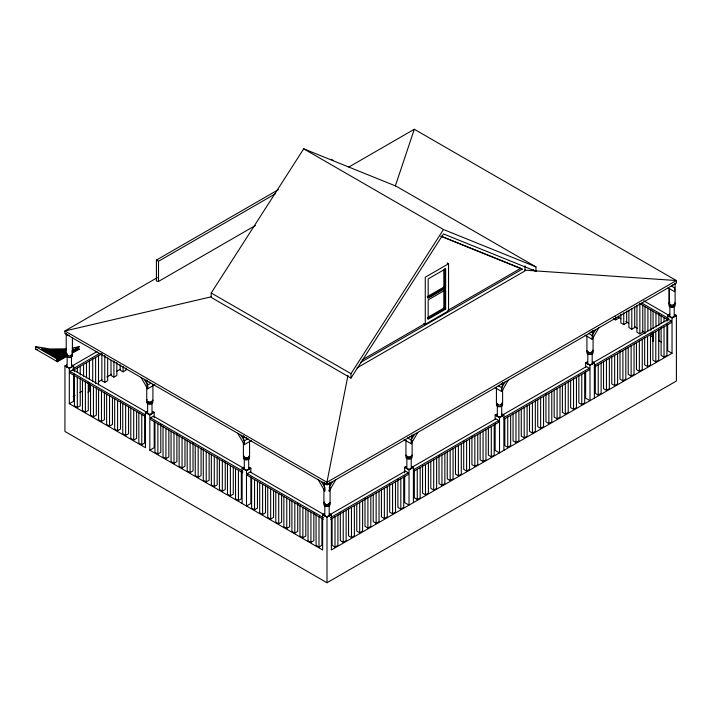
<?xml version="1.0" encoding="UTF-8"?>
<svg xmlns="http://www.w3.org/2000/svg" width="712" height="712" viewBox="0 0 712 712"><rect width="100%" height="100%" fill="white"/><g stroke="black" fill="none" stroke-linecap="round" stroke-linejoin="round"><path stroke-width="1.07" d="M330.083 488.085L329.184 491.129L329.976 483.439M412.017 441.707L412.123 440.719M593.087 336.242L592.179 339.286L585.006 335.147M57.441 361.74L56.987 360.219L57.441 359.213L35.6 346.611L35.6 349.129L57.441 361.74L66.928 356.258M347.981 375.295L326.95 482.273L326.995 484.819L676.4 283.1L676.356 280.546L414.304 129.255L348.853 167.044M502.494 389.464L501.702 391.529L495.152 387.746M72.633 352.965L79.272 349.129L77.857 348.168L79.272 346.611L72.232 348.088M395.32 186.01L414.304 129.255M147.144 380.466C145.818 383.234 148.746 385.913 147.633 388.832L154.815 384.694M243.815 436.278C242.481 439.046 245.417 441.725 244.305 444.644L251.478 440.505M324.325 482.754C322.99 485.531 325.927 488.201 324.814 491.129L318.264 479.781M411.705 442.739L411.216 443.763L404.042 439.624M329.184 487.346L332.459 481.668M329.184 491.129L335.735 479.781M414.491 434.311L411.216 439.98L411.216 443.763L417.766 432.415M504.977 382.068L501.702 387.746L501.702 391.529L508.252 380.181M595.454 329.834L592.179 335.503L592.179 339.286L598.73 327.938M211.215 292.997L303.704 148.826L396.192 186.206L535.958 266.893L535.958 271.308L443.469 233.928L350.98 378.099L211.215 297.411L211.215 292.997L350.98 373.684L350.98 378.099M350.98 373.684L443.469 229.513L535.958 266.893M255.457 225.473L158.509 281.445L156.417 280.973L156.417 260.067L278.33 189.677M156.417 260.067L158.509 261.268L275.615 193.655M157.308 277.635L64.899 330.982L64.943 333.528L326.995 484.819M66.171 352.912L57.441 357.958L41.643 348.835L53.587 350.099L66.154 349.761M72.722 349.129L73.238 348.835L72.66 348.942M57.441 357.744L58.526 357.744L62.896 354.807M57.191 359.444L66.928 353.739M72.019 350.882L79.272 346.611M57.04 359.783L66.572 354.282M72.295 350.972L78.017 347.67M56.987 360.219L67.418 354.193M72.161 351.452L77.857 348.168M56.346 361.109L67.533 354.656M72.295 351.897L78.017 348.595M57.191 361.224L67.382 355.341M72.019 352.671L78.507 348.925M674.94 314.615L676.4 315.46L676.4 381.018L326.995 582.745L64.943 431.454L64.943 365.888L66.403 365.051M72.927 365.487L96.948 351.612M64.943 365.888L69.313 368.407L73.683 365.888L73.683 370.302M72.953 368.834L99.867 353.294M145.23 416.44L70.043 373.035L70.043 371.353L72.953 369.67L146.236 411.981M72.953 370.516L101.789 353.864M73.158 396.45L75.08 395.338M79.886 392.57L82.77 390.906M98.149 382.024L101.994 379.808M106.8 377.031L111.606 374.254M116.403 371.477L120.248 369.261M87.923 392.125L89.383 391.288L89.383 383.724M101.861 353.704L101.861 380.715L104.771 382.397L107.681 380.715L107.681 358.02M111.01 360.308L111.01 375.438L113.92 377.12L116.839 375.438L116.839 362.47M120.168 364.749L120.168 370.151L123.078 371.833L125.988 370.151L125.988 367.988M69.313 368.407L69.313 403.713L73.683 401.194L73.683 373.613M74.413 374.957L74.413 405.813L77.323 407.495L80.234 405.813L80.234 378.793M82.467 380.208L82.467 410.468L85.378 412.15L88.288 410.468L88.288 382.371M150.917 383.163L147.633 385.05L144.358 379.38M90.522 384.854L90.522 415.114L93.432 416.796L96.343 415.114L96.343 388.102M152.003 386.313L152.911 385.788M98.576 389.508L98.576 419.768L101.487 421.451L104.397 419.768L104.397 392.748M106.631 394.163L106.631 424.414L109.541 426.096L112.451 424.414L112.451 397.403M69.313 403.713L145.453 447.67L145.453 412.373L146.912 411.527M114.685 398.809L114.685 429.069L117.596 430.751L120.506 429.069L120.506 400.972M145.453 412.373L149.823 414.891L154.192 412.373L154.192 417.882M242.845 472.804L150.552 419.51L150.552 417.837L153.463 416.155L243.842 468.336M122.74 403.464L122.74 433.724L125.65 435.397L128.569 433.724L128.569 406.703M130.794 408.11L130.794 438.37L133.714 440.052L136.624 438.37L136.624 411.349M425.269 324.28L448.56 310.832L448.56 263.76L425.269 277.208L425.269 324.28L423.809 323.444M138.858 412.764L138.858 443.024L141.768 444.706L144.678 443.024L144.678 414.927M149.823 414.891L149.823 450.198L154.192 447.67L154.192 421.192M427.28 296.646L443.825 287.087L443.825 269.901M427.449 297.803L444.92 287.719L444.92 268.388M154.967 422.065L154.967 452.325L157.877 454.007L160.787 452.325L160.787 424.227M445.65 288.137L428.179 298.23L428.179 278.89L445.65 268.807L445.65 288.137L443.469 286.883M163.021 426.719L163.021 456.971L165.932 458.653L168.842 456.971L168.842 429.959M171.076 431.365L171.076 461.625L173.986 463.307L176.896 461.625L176.896 433.528M427.28 317.659L443.825 308.1L443.825 289.846M427.449 318.816L444.92 308.732L444.92 289.464M445.65 309.15L428.179 319.243L428.179 299.903L445.65 289.82L445.65 309.15L443.469 307.895M362.168 359.872L424.539 323.862M447.83 310.414L520.757 268.317L522.207 269.154L360.762 362.363M179.13 436.02L179.13 466.28L182.041 467.953L184.96 466.28L184.96 439.26M357.015 367.89L524.993 270.907L524.993 265.87M248.034 438.708L244.305 440.862L241.03 435.192M187.185 440.666L187.185 470.926L190.104 472.608L193.014 470.926L193.014 442.828M195.239 445.32L195.239 475.58L198.159 477.262L201.069 475.58L201.069 448.56M203.303 449.966L203.303 480.226L206.213 481.908L209.123 480.226L209.123 453.215M242.125 503.482L242.125 468.184L243.575 467.339M211.357 454.621L211.357 484.881L214.268 486.563L217.178 484.881L217.178 457.861M242.125 468.184L246.486 470.703L250.855 468.184L250.855 472.59M323.355 519.288L247.215 475.322L247.215 473.64L250.126 471.967L323.417 514.278M219.412 459.276L219.412 489.527L222.322 491.209L225.232 489.527L225.232 461.429M227.466 463.921L227.466 494.181L230.377 495.863L233.287 494.181L233.287 467.161M235.521 468.576L235.521 498.836L238.431 500.509L241.341 498.836L241.341 471.816M251.63 477.877L251.63 508.137L254.549 509.819L257.459 508.137L257.459 481.116M259.693 482.522L259.693 512.782L262.603 514.464L265.514 512.782L265.514 485.771M267.748 487.177L267.748 517.437L270.658 519.119L273.568 517.437L273.568 490.417M613.504 318.656L615.693 319.911L618.603 318.228L618.603 316.075M275.802 491.832L275.802 522.083L278.712 523.765L281.623 522.083L281.623 493.986M620.837 314.241L620.837 322.883L623.748 324.565L626.658 322.883L626.658 310.993M283.857 496.478L283.857 526.738L286.767 528.42L289.677 526.738L289.677 499.717M628.892 310.245L628.892 327.538L631.802 329.211L634.712 327.538L634.712 306.997M149.823 450.198L322.634 549.967L322.634 514.66L324.085 513.824M404.665 472.812L404.665 467.294L406.125 466.458M495.152 419.475L495.152 415.06L496.602 414.215M585.629 367.232L585.629 362.817L587.08 361.981M667.669 319.875L667.669 315.46L669.85 314.197A3.088 1.78 0 0 0 669.663 316.6A3.088 1.78 0 0 0 673.801 316.92A3.088 1.78 0 0 0 674.709 314.57M291.911 501.132L291.911 531.392L294.821 533.066L297.732 531.392L297.732 503.295M636.946 305.163L636.946 332.184L639.857 333.866L642.767 332.184L642.767 305.163M330.599 514.26L405.395 471.077L408.305 472.759L408.305 474.441L330.635 519.288M411.678 467.455L495.872 418.843L498.783 420.525L498.783 422.207L413.627 471.371M503.117 414.66L586.359 366.6L589.269 368.282L589.269 369.964L504.114 419.128M592.642 362.978L668.39 319.243L671.3 320.925L671.3 322.598L594.591 366.894M322.634 514.66L326.995 517.179L331.365 514.66L331.365 549.967L672.03 353.286L672.03 317.979L667.669 315.46M404.665 467.294L409.035 469.822L413.405 467.294L413.405 502.601M495.152 415.06L499.512 417.579L503.882 415.06L503.882 450.358M585.629 362.817L589.999 365.345L594.36 362.817L594.36 398.124M672.03 317.979L676.4 315.46M330.635 517.606L408.305 472.759M413.627 469.689L498.783 420.525M504.114 417.446L589.269 368.282M594.591 365.212L671.3 320.925M299.966 505.778L299.966 536.038L302.876 537.72L305.795 536.038L305.795 509.027M308.02 510.433L308.02 540.693L310.93 542.375L313.85 540.693L313.85 512.596M316.075 515.079L316.075 545.339L318.994 547.021L321.904 545.339L321.904 518.327M332.095 518.327L332.095 545.339L335.005 547.021L337.915 545.339L337.915 515.079M340.318 512.498L340.318 540.595L343.228 542.277L346.139 540.595L346.139 510.335M348.542 507.745L348.542 535.842L351.452 537.524L354.371 535.842L354.371 505.582M356.765 504.078L356.765 531.099L359.685 532.772L362.595 531.099L362.595 500.839M364.998 498.249L364.998 526.346L367.908 528.028L370.818 526.346L370.818 496.086M373.222 494.582L373.222 521.593L376.132 523.276L379.042 521.593L379.042 491.333M381.445 489.829L381.445 516.85L384.355 518.532L387.266 516.85L387.266 486.59M389.669 484L389.669 512.097L392.579 513.779L395.498 512.097L395.498 481.837M397.901 479.256L397.901 507.353L400.812 509.027L403.722 507.353L403.722 477.093M414.348 469.751L414.348 497.848L417.259 499.53L420.169 497.848L420.169 467.588M422.572 465.007L422.572 493.104L425.482 494.787L428.393 493.104L428.393 462.844M430.796 461.34L430.796 488.352L433.715 490.034L436.625 488.352L436.625 458.092M439.028 455.511L439.028 483.608L441.938 485.29L444.849 483.608L444.849 453.348M447.252 451.835L447.252 478.856L450.162 480.538L453.072 478.856L453.072 448.596M455.475 447.092L455.475 474.103L458.386 475.785L461.296 474.103L461.296 443.852M463.699 441.262L463.699 469.359L466.609 471.041L469.528 469.359L469.528 439.099M471.923 436.509L471.923 464.607L474.842 466.289L477.752 464.607L477.752 434.347M480.155 432.843L480.155 459.863L483.065 461.545L485.976 459.863L485.976 429.603M488.379 428.09L488.379 455.11L491.289 456.793L494.199 455.11L494.199 424.85M504.826 418.594L504.826 445.614L507.736 447.296L510.655 445.614L510.655 415.354M513.058 413.85L513.058 440.862L515.969 442.544L518.879 440.862L518.879 410.602M521.282 409.097L521.282 436.118L524.192 437.8L527.102 436.118L527.102 405.858M529.506 404.345L529.506 431.365L532.416 433.047L535.326 431.365L535.326 401.105M537.729 399.601L537.729 426.622L540.639 428.295L543.559 426.622L543.559 396.362M545.953 393.772L545.953 421.869L548.872 423.551L551.782 421.869L551.782 391.609M554.185 390.105L554.185 417.116L557.096 418.798L560.006 417.116L560.006 386.856M562.409 385.352L562.409 412.373L565.319 414.055L568.229 412.373L568.229 382.113M570.632 380.608L570.632 407.62L573.543 409.302L576.453 407.62L576.453 377.36M578.856 375.856L578.856 402.876L581.766 404.55L584.686 402.876L584.686 372.616M595.312 365.274L595.312 393.371L598.222 395.053L601.133 393.371L601.133 363.111M603.536 361.607L603.536 388.627L606.446 390.31L609.356 388.627L609.356 358.367M611.759 356.863L611.759 383.875L614.67 385.557L617.58 383.875L617.58 353.615M619.983 351.034L619.983 379.131L622.902 380.813L625.812 379.131L625.812 348.871M628.215 347.358L628.215 374.378L631.126 376.061L634.036 374.378L634.036 344.118M636.439 342.614L636.439 369.626L639.349 371.308L642.26 369.626L642.26 339.375M644.663 337.862L644.663 364.882L647.573 366.564L650.483 364.882L650.483 334.622M652.886 333.118L652.886 360.13L655.797 361.812L658.716 360.13L658.716 329.87M661.11 327.769L661.11 355.386L664.029 357.068L666.939 355.386L666.939 324.521M211.348 296.788L64.899 330.982L326.95 482.273L676.356 280.546L524.646 270.142M77.564 349.494L79.272 349.129M66.171 348.853L49.965 348.987L35.6 346.611M65.121 350.286L66.154 350.179M61.802 350.491L60.716 350.526M62.896 350.42L63.991 350.357M58.526 350.571L59.621 350.553M47.615 350.179L46.52 350.179L46.52 350.811L47.615 350.811L47.615 349.645M48.701 350.811L49.796 350.811L49.796 349.868M48.701 351.443L49.796 351.443L49.796 352.075L48.701 352.075L48.701 349.761M48.701 353.33L49.796 353.33L49.796 352.707L48.701 352.707L48.701 353.33L43.245 350.179M50.89 353.962L51.976 353.962L51.976 354.594L50.89 354.594L52.341 355.43M53.071 355.858L54.165 355.858L54.165 355.226L53.071 355.226L53.071 355.858L55.251 357.113L55.251 356.49L56.346 356.49L56.346 357.113M57.441 357.113L58.526 357.113M54.165 350.526L55.251 350.553M56.346 350.571L57.441 350.598M49.796 350.286L50.89 350.357M51.976 350.42L53.071 350.491M48.701 350.179L41.643 349.254L42.15 349.548M441.342 236.215L520.757 268.317M440.737 236.224L522.207 269.154M671.327 286.028L674.602 287.915L674.602 291.697L668.052 287.915M643.701 300.784L668.452 315.069M641.743 303.009L668.39 318.397M639.839 303.597L668.39 320.08M618.096 317.098L620.98 318.762M625.803 321.548L628.687 323.212M634.472 326.55L637.356 328.223M642.171 331L645.063 332.664M650.839 336.002L653.732 337.675M658.547 340.452L661.439 342.125M533.083 269.643L535.958 271.308M672.03 353.286L667.669 350.758L667.669 324.28M331.116 159.203L333.207 160.405M303.704 148.826L443.469 229.513M588.45 333.35L592.179 335.503L592.98 333.447L592.669 330.92M447.1 262.924L448.56 263.76M592.909 361.981L594.36 362.817M498.427 385.851L501.702 387.746L502.601 384.702L502.191 383.154M502.423 414.215L503.882 415.06M407.487 437.827L411.216 439.98L412.017 436.073M411.945 466.458L413.405 467.294M72.224 365.051L73.683 365.888M152.733 411.527L154.192 412.373M249.405 467.339L250.855 468.184M329.905 513.824L331.365 514.66M55.981 357.54L57.441 358.376L57.441 356.49L58.526 356.49L58.526 358.163M70.043 371.353L145.23 414.767M150.552 417.837L242.845 471.122M247.215 473.64L323.355 517.606M321.539 481.668L324.814 487.346M237.755 433.297L244.305 444.644L243.504 442.588M141.083 377.485L147.633 388.832L146.734 385.788M324.814 491.129L324.013 489.064M675.118 303.686L675.118 283.1A3.088 1.78 0 0 1 672.831 284.818M674.219 306.632L674.219 316.715M669.85 306.632L669.85 316.715M669.458 288.52L669.458 303.686M668.942 288.52L668.942 303.686M666.939 319.118L666.939 321.281M664.029 317.561L664.029 321.877M664.029 326.808L664.029 357.068M661.11 315.879L661.11 323.444M658.885 313.387L658.885 325.277M658.885 329.603L658.885 341.484M655.966 312.906L655.966 326.959M655.797 331.552L655.797 361.812M653.055 311.224L653.055 328.517M653.055 332.842L653.055 341.484M650.821 309.818L650.821 330.35M650.821 333.59L650.821 336.838M647.911 308.26L647.911 330.955M647.573 336.304L647.573 366.564M645.001 306.578L645.001 333.59M639.857 303.606L639.857 333.866M639.349 341.048L639.349 371.308M631.802 308.679L631.802 329.211M631.126 345.801L631.126 376.061M623.748 312.675L623.748 324.565M622.902 350.553L622.902 380.813M615.693 316.671L615.693 319.911M614.67 355.297L614.67 385.557M606.446 360.05L606.446 390.31M598.222 364.793L598.222 395.053M593.087 330.457L593.087 332.629M593.087 335.877L593.087 351.052M592.179 351.47A3.088 1.78 0 0 1 592.179 353.998L592.179 364.081M589.999 365.345L589.999 400.642L585.629 398.124L585.629 371.646M587.809 351.47A3.088 1.78 0 0 0 587.809 353.998L587.809 364.081M586.911 335.877L586.911 351.052M581.766 374.298L581.766 404.55M573.543 379.042L573.543 409.302M565.319 383.795L565.319 414.055M557.096 388.538L557.096 418.798M548.872 393.291L548.872 423.551M540.639 398.044L540.639 428.295M532.416 402.787L532.416 433.047M524.192 407.54L524.192 437.8M515.969 412.284L515.969 442.544M507.736 417.036L507.736 447.296M502.601 384.863L502.601 382.7A3.088 1.78 0 0 1 500.313 384.418M502.601 389.206L502.601 403.295M501.702 403.713A3.088 1.78 0 0 1 501.702 406.232L501.702 416.324M499.512 417.579L499.512 452.885L495.152 450.358L495.152 423.889M497.332 403.713A3.088 1.78 0 0 0 497.332 406.232L497.332 416.324M496.424 388.12L496.424 403.295M491.289 426.533L491.289 456.793M483.065 431.285L483.065 461.545M474.842 436.029L474.842 466.289M466.609 440.781L466.609 471.041M458.386 445.525L458.386 475.785M450.162 450.278L450.162 480.538M441.938 455.03L441.938 485.29M433.715 459.774L433.715 490.034M425.482 464.527L425.482 494.787M417.259 469.27L417.259 499.53M412.123 434.934L412.123 437.106M412.123 441.44L412.123 455.529M411.216 455.947A3.088 1.78 0 0 1 411.216 458.475L411.216 468.558M409.035 469.822L409.035 505.119L404.665 502.601L404.665 476.123M406.855 455.947A3.088 1.78 0 0 0 406.855 458.475L406.855 468.558M405.947 440.354L405.947 455.529M400.812 478.776L400.812 509.027M392.579 483.519L392.579 513.779M384.355 488.272L384.355 518.532M376.132 493.016L376.132 523.276M367.908 497.768L367.908 528.028M359.685 502.521L359.685 532.772M351.452 507.264L351.452 537.524M343.228 512.017L343.228 542.277M335.005 516.761L335.005 547.021M330.083 485.548L330.083 482.3A3.088 1.78 0 0 1 326.995 484.08A3.088 1.78 0 0 1 323.907 482.3L323.907 484.472M330.083 487.72L330.083 502.894M329.184 505.84L329.184 515.924M326.995 517.179L326.995 582.745M324.814 505.84L324.814 515.924M323.907 488.806L323.907 502.894M318.994 516.761L318.994 547.021M310.93 512.115L310.93 542.375M302.876 507.46L302.876 537.72M294.821 502.814L294.821 533.066M286.767 498.16L286.767 528.42M278.712 493.505L278.712 523.765M270.658 488.859L270.658 519.119M262.603 484.204L262.603 514.464M254.549 479.559L254.549 509.819M250.855 477.004L250.855 503.482L246.486 506.001L246.486 470.703M249.574 441.235L249.574 456.41M248.675 456.837A3.088 1.78 0 0 1 248.675 459.356L248.675 469.439M244.305 456.837A3.088 1.78 0 0 0 244.305 459.356L244.305 469.439M243.397 435.824L243.397 437.987M243.397 442.321L243.397 456.41M238.431 470.258L238.431 500.509M230.377 465.603L230.377 495.863M222.322 460.949L222.322 491.209M214.268 456.303L214.268 486.563M206.213 451.648L206.213 481.908M198.159 447.002L198.159 477.262M190.104 442.348L190.104 472.608M182.041 437.702L182.041 467.953M173.986 433.047L173.986 463.307M165.932 428.393L165.932 458.653M158.509 261.268L158.509 281.445M157.877 423.747L157.877 454.007M152.911 384.347L152.911 400.607M152.003 403.544L152.003 413.627M147.633 403.544L147.633 413.627M146.734 382.175L146.734 380.012A3.088 1.78 0 0 0 149.022 381.73M146.734 386.509L146.734 400.607M141.768 414.446L141.768 444.706M133.714 409.792L133.714 440.052M125.65 405.146L125.65 435.397M123.078 366.431L123.078 371.833M117.596 400.491L117.596 430.751M113.92 360.904L113.92 377.12M109.541 395.836L109.541 426.096M104.771 355.386L104.771 382.397M101.487 391.191L101.487 421.451M98.532 355.742L98.532 384.925M95.622 357.424L95.622 383.359M93.432 386.536L93.432 416.796M92.711 358.982L92.711 381.677M89.383 361.029L89.383 379.398M86.472 362.711L86.472 377.841M85.378 381.89L85.378 412.15M83.562 364.268L83.562 376.159M80.234 366.306L80.234 374.957M77.323 367.988L77.323 372.314M77.323 377.235L77.323 407.495M74.413 369.555L74.413 371.708M72.401 337.862L72.401 354.122M71.494 354.54A3.088 1.78 0 0 1 71.494 357.059L71.494 367.152M67.133 354.54A3.088 1.78 0 0 0 67.133 357.059L67.133 367.152M66.225 354.122L66.225 333.528A3.088 1.78 0 0 0 69.313 335.308M65.077 349.868L65.077 350.811L63.991 350.811L63.991 349.939M65.077 353.544L63.991 353.962L63.991 354.594M63.991 355.644L63.991 356.276M62.896 350.001L62.896 350.811L61.802 350.811L61.802 350.064M60.716 350.108L60.716 350.811L59.621 350.811L59.621 350.135M58.526 350.153L58.526 350.811L57.441 350.811L57.441 350.179M56.346 350.153L56.346 350.811L55.251 350.811L55.251 350.135M54.165 350.108L54.165 350.811L53.071 350.811L53.071 350.064M51.976 350.001L51.976 350.811L50.89 350.811L50.89 349.939M329.976 514.197A3.088 1.78 0 0 1 326.594 516.431A3.088 1.78 0 0 1 324.325 513.77M152.804 411.91A3.088 1.78 0 0 1 149.422 414.135A3.088 1.78 0 0 1 147.144 411.483M72.295 365.425A3.088 1.78 0 0 1 68.913 367.659A3.088 1.78 0 0 1 66.634 364.998M71.494 357.059A3.088 1.78 0 0 1 67.133 357.059M71.538 355.057A2.572 1.486 0 0 1 69.313 357.291A2.572 1.486 0 0 1 67.088 355.057M71.885 354.122A2.572 1.486 0 0 1 70.604 355.413M68.023 355.413A2.572 1.486 0 0 1 66.741 354.122M72.295 353.659A3.088 1.78 0 0 1 68.913 355.893A3.088 1.78 0 0 1 66.634 353.232M329.567 502.894A2.572 1.486 0 0 1 327.662 504.327M325.713 504.185A2.572 1.486 0 0 1 324.77 503.633M329.229 503.829A2.572 1.486 0 0 1 326.995 506.063A2.572 1.486 0 0 1 324.77 503.829M329.567 482.3A2.572 1.486 0 0 1 329.229 483.048M325.179 483.35A2.572 1.486 0 0 1 324.77 483.048M329.184 503.313A3.088 1.78 0 0 1 329.362 505.725A3.088 1.78 0 0 1 325.224 506.036A3.088 1.78 0 0 1 324.325 503.687M329.976 502.432A3.088 1.78 0 0 1 326.594 504.666A3.088 1.78 0 0 1 324.325 502.004M674.264 304.433A2.572 1.486 0 0 1 673.321 304.976M672.698 305.128A2.572 1.486 0 0 1 671.363 305.128M670.214 304.745A2.572 1.486 0 0 1 669.805 304.433M669.547 304.077A2.572 1.486 0 0 1 669.547 303.303M673.855 304.318A2.572 1.486 0 0 1 672.698 306.81A2.572 1.486 0 0 1 669.547 304.985M674.709 304.478A3.088 1.78 0 0 1 673.801 306.827A3.088 1.78 0 0 1 669.663 306.516A3.088 1.78 0 0 1 669.85 304.113M674.709 302.796A3.088 1.78 0 0 1 673.801 305.154A3.088 1.78 0 0 1 669.663 304.834A3.088 1.78 0 0 1 669.85 302.431M152.395 400.607A2.572 1.486 0 0 1 150.49 402.04A2.572 1.486 0 0 1 147.589 401.346M152.048 401.541A2.572 1.486 0 0 1 149.823 403.766A2.572 1.486 0 0 1 147.589 401.541M152.003 401.025A3.088 1.78 0 0 1 152.19 403.428A3.088 1.78 0 0 1 148.052 403.748A3.088 1.78 0 0 1 147.144 401.39M152.804 400.144A3.088 1.78 0 0 1 149.422 402.369A3.088 1.78 0 0 1 147.144 399.708M37.327 349.556A53.792 31.052 0 0 1 35.6 349.129M412.017 466.841A3.088 1.78 0 0 1 409.035 469.083A3.088 1.78 0 0 1 406.054 466.841M411.518 455.911A2.572 1.486 0 0 1 411.26 456.276M410.317 456.819A2.572 1.486 0 0 1 407.745 456.819M406.801 456.276A2.572 1.486 0 0 1 406.552 455.911M411.26 456.472A2.572 1.486 0 0 1 409.035 458.697A2.572 1.486 0 0 1 406.801 456.472M411.216 458.475A3.088 1.78 0 0 1 406.855 458.475M412.017 455.066A3.088 1.78 0 0 1 409.035 457.318A3.088 1.78 0 0 1 406.054 455.066M412.017 435.397A3.088 1.78 0 0 1 409.836 436.661M502.191 414.17A3.088 1.78 0 0 1 499.922 416.832A3.088 1.78 0 0 1 496.531 414.598M502.085 403.295A2.572 1.486 0 0 1 500.803 404.576M498.231 404.576A2.572 1.486 0 0 1 496.94 403.295M501.746 404.229A2.572 1.486 0 0 1 499.512 406.463A2.572 1.486 0 0 1 497.288 404.229M501.702 406.232A3.088 1.78 0 0 1 497.332 406.232M502.191 402.405A3.088 1.78 0 0 1 499.922 405.057A3.088 1.78 0 0 1 496.531 402.832M592.669 361.927A3.088 1.78 0 0 1 590.399 364.589A3.088 1.78 0 0 1 587.008 362.363M592.482 351.434A2.572 1.486 0 0 1 592.224 351.799M591.814 352.102A2.572 1.486 0 0 1 588.174 352.102M587.765 351.799A2.572 1.486 0 0 1 587.507 351.434M592.224 351.995A2.572 1.486 0 0 1 589.999 354.22A2.572 1.486 0 0 1 587.765 351.995M592.179 353.998A3.088 1.78 0 0 1 587.809 353.998M592.669 350.162A3.088 1.78 0 0 1 590.399 352.823A3.088 1.78 0 0 1 587.008 350.589M592.98 330.92A3.088 1.78 0 0 1 589.999 332.246M249.476 467.722A3.088 1.78 0 0 1 246.085 469.947A3.088 1.78 0 0 1 243.815 467.286M248.977 456.027A2.572 1.486 0 0 1 248.719 457.157M248.31 457.46A2.572 1.486 0 0 1 244.002 456.801M248.719 457.353A2.572 1.486 0 0 1 247.963 459.311A2.572 1.486 0 0 1 244.519 459.053A2.572 1.486 0 0 1 244.67 457.042M248.675 459.356A3.088 1.78 0 0 1 244.305 459.356M249.476 455.956A3.088 1.78 0 0 1 246.085 458.181A3.088 1.78 0 0 1 243.815 455.52M246.486 437.604A3.088 1.78 0 0 1 245.693 437.542M244.946 437.364A3.088 1.78 0 0 1 243.504 436.278M45.426 350.179L44.331 350.179L44.331 350.811L45.426 350.811L45.426 350.179M47.615 351.443L46.52 351.443L46.52 352.075L47.615 352.075L47.615 351.443M51.976 351.443L50.89 351.443L50.89 352.075L51.976 352.075L51.976 351.443M54.165 351.443L53.071 351.443L53.071 352.075L54.165 352.075L54.165 351.443M56.346 351.443L55.251 351.443L55.251 352.075L56.346 352.075L56.346 351.443M58.526 351.443L57.441 351.443L57.441 352.075L58.526 352.075L58.526 351.443M60.716 351.443L59.621 351.443L59.621 352.075L60.716 352.075L60.716 351.443M62.896 351.443L61.802 351.443L61.802 352.075L62.896 352.075L62.896 351.443M65.077 351.443L63.991 351.443L63.991 352.075L65.077 352.075L65.077 351.443M51.976 352.707L50.89 352.707L50.89 353.33L51.976 353.33L51.976 352.707M54.165 352.707L53.071 352.707L53.071 353.33L54.165 353.33L54.165 352.707M56.346 352.707L55.251 352.707L55.251 353.33L56.346 353.33L56.346 352.707M58.526 352.707L57.441 352.707L57.441 353.33L58.526 353.33L58.526 352.707M60.716 352.707L59.621 352.707L59.621 353.33L60.716 353.33L60.716 352.707M62.896 352.707L61.802 352.707L61.802 353.33L62.896 353.33L62.896 352.707M65.077 352.707L63.991 352.707L63.991 353.33L65.077 353.33L65.077 352.707M54.165 353.962L53.071 353.962L53.071 354.594L54.165 354.594L54.165 353.962M56.346 353.962L55.251 353.962L55.251 354.594L56.346 354.594L56.346 353.962M58.526 353.962L57.441 353.962L57.441 354.594L58.526 354.594L58.526 353.962M60.716 353.962L59.621 353.962L59.621 354.594L60.716 354.594L60.716 353.962M62.896 353.962L61.802 353.962L61.802 354.594L62.896 354.594L62.896 353.962M56.346 355.226L55.251 355.226L55.251 355.858L56.346 355.858L56.346 355.226M58.526 355.226L57.441 355.226L57.441 355.858L58.526 355.858L58.526 355.226M60.716 355.226L59.621 355.226L59.621 355.858L60.716 355.858L60.716 355.226"/></g></svg>
